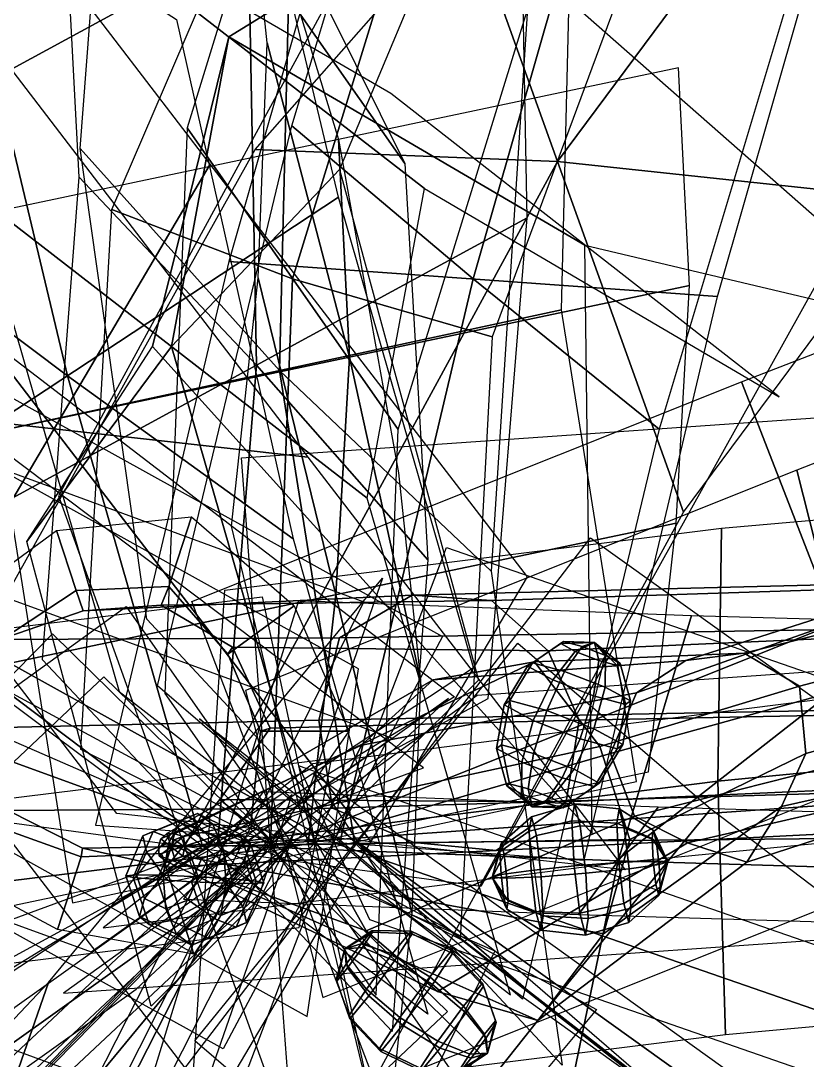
# Model space of a CAD drawing. Header units: metres. Extents: x -1.29 to 1.91, y -1.26 to 1.47.
# Drawn here: x -0.077 to 0.521, y -0.25 to 0.539 of the extents above; entities that cross this region are included whole.
import ezdxf

# ---------------------------------------------------------------- set-up
doc = ezdxf.new("R2010")
doc.units = ezdxf.units.M

msp = doc.modelspace()

# ---------------------------------------------------------------- linework, layer by layer
at = {"layer": 'coconut_palm5_coconuts'}
for points in [[(0.335696, 0.068269, 4.546042), (0.312108, 0.052114, 4.557114), (0.308398, 0.049408, 4.52429), (0.333554, 0.066706, 4.527091)], [(0.333554, 0.066706, 4.527091), (0.308398, 0.049408, 4.52429), (0.327549, 0.039019, 4.499318), (0.344611, 0.060708, 4.512672)], [(0.349785, 0.064479, 4.558421), (0.336511, 0.04555, 4.578556), (0.312108, 0.052114, 4.557114), (0.335696, 0.068269, 4.546042)], [(0.335696, 0.068269, 4.546042), (0.333554, 0.066706, 4.527091), (0.359259, 0.067493, 4.533779)], [(0.333554, 0.066706, 4.527091), (0.344611, 0.060708, 4.512672), (0.359259, 0.067493, 4.533779)], [(0.349785, 0.064479, 4.558421), (0.335696, 0.068269, 4.546042), (0.359259, 0.067493, 4.533779)], [(0.367565, 0.057557, 4.556982), (0.367307, 0.033561, 4.576062), (0.336511, 0.04555, 4.578556), (0.349785, 0.064479, 4.558421)], [(0.344611, 0.060708, 4.512672), (0.362391, 0.053786, 4.511233), (0.359259, 0.067493, 4.533779)], [(0.367565, 0.057557, 4.556982), (0.349785, 0.064479, 4.558421), (0.359259, 0.067493, 4.533779)], [(0.362391, 0.053786, 4.511233), (0.37648, 0.049997, 4.523612), (0.359259, 0.067493, 4.533779)], [(0.37648, 0.049997, 4.523612), (0.378621, 0.051559, 4.542564), (0.359259, 0.067493, 4.533779)], [(0.378621, 0.051559, 4.542564), (0.367565, 0.057557, 4.556982), (0.359259, 0.067493, 4.533779)], [(0.344611, 0.060708, 4.512672), (0.327549, 0.039019, 4.499318), (0.358345, 0.02703, 4.496822), (0.362391, 0.053786, 4.511233)], [(0.378621, 0.051559, 4.542564), (0.386458, 0.023171, 4.55109), (0.367307, 0.033561, 4.576062), (0.367565, 0.057557, 4.556982)], [(0.312108, 0.052114, 4.557114), (0.294815, 0.023359, 4.564028), (0.290529, 0.020235, 4.526127), (0.308398, 0.049408, 4.52429)], [(0.308398, 0.049408, 4.52429), (0.290529, 0.020235, 4.526127), (0.312642, 0.008237, 4.497293), (0.327549, 0.039019, 4.499318)], [(0.336511, 0.04555, 4.578556), (0.32299, 0.01578, 4.588791), (0.294815, 0.023359, 4.564028), (0.312108, 0.052114, 4.557114)], [(0.362391, 0.053786, 4.511233), (0.358345, 0.02703, 4.496822), (0.382747, 0.020465, 4.518265), (0.37648, 0.049997, 4.523612)], [(0.37648, 0.049997, 4.523612), (0.382747, 0.020465, 4.518265), (0.386458, 0.023171, 4.55109), (0.378621, 0.051559, 4.542564)], [(0.367307, 0.033561, 4.576062), (0.358551, 0.001937, 4.585909), (0.32299, 0.01578, 4.588791), (0.336511, 0.04555, 4.578556)], [(0.327549, 0.039019, 4.499318), (0.312642, 0.008237, 4.497293), (0.348205, -0.005607, 4.49441), (0.358345, 0.02703, 4.496822)], [(0.386458, 0.023171, 4.55109), (0.380666, -0.010061, 4.557072), (0.358551, 0.001937, 4.585909), (0.367307, 0.033561, 4.576062)], [(0.358345, 0.02703, 4.496822), (0.348205, -0.005607, 4.49441), (0.376379, -0.013186, 4.519174), (0.382747, 0.020465, 4.518265)], [(0.294815, 0.023359, 4.564028), (0.288448, -0.010292, 4.564935), (0.284736, -0.012998, 4.532112), (0.290529, 0.020235, 4.526127)], [(0.290529, 0.020235, 4.526127), (0.284736, -0.012998, 4.532112), (0.303887, -0.023389, 4.507141), (0.312642, 0.008237, 4.497293)], [(0.32299, 0.01578, 4.588791), (0.312849, -0.016856, 4.586379), (0.288448, -0.010292, 4.564935), (0.294815, 0.023359, 4.564028)], [(0.382747, 0.020465, 4.518265), (0.376379, -0.013186, 4.519174), (0.380666, -0.010061, 4.557072), (0.386458, 0.023171, 4.55109)], [(0.312642, 0.008237, 4.497293), (0.303887, -0.023389, 4.507141), (0.334684, -0.035377, 4.504644), (0.348205, -0.005607, 4.49441)], [(0.358551, 0.001937, 4.585909), (0.343646, -0.028846, 4.583882), (0.312849, -0.016856, 4.586379), (0.32299, 0.01578, 4.588791)], [(0.380666, -0.010061, 4.557072), (0.362796, -0.039235, 4.558911), (0.343646, -0.028846, 4.583882), (0.358551, 0.001937, 4.585909)], [(0.348205, -0.005607, 4.49441), (0.334684, -0.035377, 4.504644), (0.359086, -0.041942, 4.526088), (0.376379, -0.013186, 4.519174)], [(0.288448, -0.010292, 4.564935), (0.294716, -0.039824, 4.559586), (0.292572, -0.041385, 4.540638), (0.284736, -0.012998, 4.532112)], [(0.284736, -0.012998, 4.532112), (0.292572, -0.041385, 4.540638), (0.303629, -0.047384, 4.52622), (0.303887, -0.023389, 4.507141)], [(0.312849, -0.016856, 4.586379), (0.308803, -0.043613, 4.571968), (0.294716, -0.039824, 4.559586), (0.288448, -0.010292, 4.564935)], [(0.376379, -0.013186, 4.519174), (0.359086, -0.041942, 4.526088), (0.362796, -0.039235, 4.558911), (0.380666, -0.010061, 4.557072)], [(0.303887, -0.023389, 4.507141), (0.303629, -0.047384, 4.52622), (0.321409, -0.054306, 4.52478), (0.334684, -0.035377, 4.504644)], [(0.343646, -0.028846, 4.583882), (0.326584, -0.050535, 4.570528), (0.308803, -0.043613, 4.571968), (0.312849, -0.016856, 4.586379)], [(0.362796, -0.039235, 4.558911), (0.337641, -0.056533, 4.556108), (0.326584, -0.050535, 4.570528), (0.343646, -0.028846, 4.583882)], [(0.334684, -0.035377, 4.504644), (0.321409, -0.054306, 4.52478), (0.335498, -0.058096, 4.537159), (0.359086, -0.041942, 4.526088)], [(0.359086, -0.041942, 4.526088), (0.335498, -0.058096, 4.537159), (0.337641, -0.056533, 4.556108), (0.362796, -0.039235, 4.558911)], [(0.294716, -0.039824, 4.559586), (0.311936, -0.057321, 4.549422), (0.292572, -0.041385, 4.540638)], [(0.292572, -0.041385, 4.540638), (0.311936, -0.057321, 4.549422), (0.303629, -0.047384, 4.52622)], [(0.308803, -0.043613, 4.571968), (0.311936, -0.057321, 4.549422), (0.294716, -0.039824, 4.559586)], [(0.326584, -0.050535, 4.570528), (0.311936, -0.057321, 4.549422), (0.308803, -0.043613, 4.571968)], [(0.303629, -0.047384, 4.52622), (0.311936, -0.057321, 4.549422), (0.321409, -0.054306, 4.52478)], [(0.337641, -0.056533, 4.556108), (0.311936, -0.057321, 4.549422), (0.326584, -0.050535, 4.570528)], [(0.321409, -0.054306, 4.52478), (0.311936, -0.057321, 4.549422), (0.335498, -0.058096, 4.537159)], [(0.045262, -0.067586, 4.512486), (0.057552, -0.062388, 4.544041), (0.023953, -0.076032, 4.556265), (0.016165, -0.079402, 4.523073)], [(0.057552, -0.062388, 4.544041), (0.069281, -0.070568, 4.575174), (0.040184, -0.082384, 4.585761), (0.023953, -0.076032, 4.556265)], [(0.073299, -0.0811, 4.501101), (0.089926, -0.077993, 4.530894), (0.057552, -0.062388, 4.544041), (0.045262, -0.067586, 4.512486)], [(0.089926, -0.077993, 4.530894), (0.097318, -0.084083, 4.563789), (0.069281, -0.070568, 4.575174), (0.057552, -0.062388, 4.544041)], [(0.311228, -0.064888, 4.588498), (0.344015, -0.055248, 4.59091), (0.342074, -0.067854, 4.626991), (0.309547, -0.075805, 4.619744)], [(0.315026, -0.079197, 4.558846), (0.348401, -0.071771, 4.556673), (0.344015, -0.055248, 4.59091), (0.311228, -0.064888, 4.588498)], [(0.335498, -0.058096, 4.537159), (0.311936, -0.057321, 4.549422), (0.337641, -0.056533, 4.556108)], [(0.344015, -0.055248, 4.59091), (0.377921, -0.058931, 4.594166), (0.376241, -0.069849, 4.625412), (0.342074, -0.067854, 4.626991)], [(0.348401, -0.071771, 4.556673), (0.381719, -0.073241, 4.564516), (0.377921, -0.058931, 4.594166), (0.344015, -0.055248, 4.59091)], [(0.377921, -0.058931, 4.594166), (0.40386, -0.074952, 4.597393), (0.40289, -0.081255, 4.615433), (0.376241, -0.069849, 4.625412)], [(0.381719, -0.073241, 4.564516), (0.406053, -0.083214, 4.580274), (0.40386, -0.074952, 4.597393), (0.377921, -0.058931, 4.594166)], [(0.035705, -0.08477, 4.488964), (0.045262, -0.067586, 4.512486), (0.016165, -0.079402, 4.523073), (0.018906, -0.091592, 4.495077)], [(0.051893, -0.092573, 4.482391), (0.073299, -0.0811, 4.501101), (0.045262, -0.067586, 4.512486), (0.035705, -0.08477, 4.488964)], [(0.069281, -0.070568, 4.575174), (0.077308, -0.089936, 4.597543), (0.060509, -0.096758, 4.603655), (0.040184, -0.082384, 4.585761)], [(0.097318, -0.084083, 4.563789), (0.093495, -0.097739, 4.59097), (0.077308, -0.089936, 4.597543), (0.069281, -0.070568, 4.575174)], [(0.288344, -0.08527, 4.587574), (0.311228, -0.064888, 4.588498), (0.309547, -0.075805, 4.619744), (0.287374, -0.091573, 4.605614)], [(0.290537, -0.093531, 4.570455), (0.315026, -0.079197, 4.558846), (0.311228, -0.064888, 4.588498), (0.288344, -0.08527, 4.587574)], [(0.309547, -0.075805, 4.619744), (0.342074, -0.067854, 4.626991), (0.343716, -0.102204, 4.643778), (0.310968, -0.105554, 4.634282)], [(0.342074, -0.067854, 4.626991), (0.376241, -0.069849, 4.625412), (0.377661, -0.099597, 4.639951), (0.343716, -0.102204, 4.643778)], [(0.376241, -0.069849, 4.625412), (0.40289, -0.081255, 4.615433), (0.403711, -0.09843, 4.623826), (0.377661, -0.099597, 4.639951)], [(0.016165, -0.079402, 4.523073), (0.023953, -0.076032, 4.556265), (0.008812, -0.110932, 4.560407), (0.003052, -0.109627, 4.526659)], [(0.023953, -0.076032, 4.556265), (0.040184, -0.082384, 4.585761), (0.027071, -0.112609, 4.589347), (0.008812, -0.110932, 4.560407)], [(0.083852, -0.112029, 4.495586), (0.102112, -0.113706, 4.524526), (0.089926, -0.077993, 4.530894), (0.073299, -0.0811, 4.501101)], [(0.102112, -0.113706, 4.524526), (0.107872, -0.115011, 4.558273), (0.097318, -0.084083, 4.563789), (0.089926, -0.077993, 4.530894)], [(0.287374, -0.091573, 4.605614), (0.309547, -0.075805, 4.619744), (0.310968, -0.105554, 4.634282), (0.288194, -0.108748, 4.614007)], [(0.318717, -0.110351, 4.54816), (0.352663, -0.107744, 4.544333), (0.348401, -0.071771, 4.556673), (0.315026, -0.079197, 4.558846)], [(0.352663, -0.107744, 4.544333), (0.38541, -0.104394, 4.553829), (0.381719, -0.073241, 4.564516), (0.348401, -0.071771, 4.556673)], [(0.38541, -0.104394, 4.553829), (0.408184, -0.1012, 4.574104), (0.406053, -0.083214, 4.580274), (0.381719, -0.073241, 4.564516)], [(0.40386, -0.074952, 4.597393), (0.414882, -0.099017, 4.599725), (0.40289, -0.081255, 4.615433)], [(0.406053, -0.083214, 4.580274), (0.414882, -0.099017, 4.599725), (0.40386, -0.074952, 4.597393)], [(0.018906, -0.091592, 4.495077), (0.016165, -0.079402, 4.523073), (0.003052, -0.109627, 4.526659), (0.011335, -0.109043, 4.497147)], [(0.035705, -0.08477, 4.488964), (0.018906, -0.091592, 4.495077), (0.031443, -0.109337, 4.479778)], [(0.040184, -0.082384, 4.585761), (0.060509, -0.096758, 4.603655), (0.052938, -0.114209, 4.605726), (0.027071, -0.112609, 4.589347)], [(0.051893, -0.092573, 4.482391), (0.035705, -0.08477, 4.488964), (0.031443, -0.109337, 4.479778)], [(0.057985, -0.11043, 4.479207), (0.083852, -0.112029, 4.495586), (0.073299, -0.0811, 4.501101), (0.051893, -0.092573, 4.482391)], [(0.107872, -0.115011, 4.558273), (0.099588, -0.115595, 4.587786), (0.093495, -0.097739, 4.59097), (0.097318, -0.084083, 4.563789)], [(0.281496, -0.110931, 4.588387), (0.288344, -0.08527, 4.587574), (0.287374, -0.091573, 4.605614)], [(0.281496, -0.110931, 4.588387), (0.290537, -0.093531, 4.570455), (0.288344, -0.08527, 4.587574)], [(0.292668, -0.111518, 4.564285), (0.318717, -0.110351, 4.54816), (0.315026, -0.079197, 4.558846), (0.290537, -0.093531, 4.570455)], [(0.40289, -0.081255, 4.615433), (0.414882, -0.099017, 4.599725), (0.403711, -0.09843, 4.623826)], [(0.408184, -0.1012, 4.574104), (0.414882, -0.099017, 4.599725), (0.406053, -0.083214, 4.580274)], [(0.018906, -0.091592, 4.495077), (0.011335, -0.109043, 4.497147), (0.031443, -0.109337, 4.479778)], [(0.057985, -0.11043, 4.479207), (0.051893, -0.092573, 4.482391), (0.031443, -0.109337, 4.479778)], [(0.077308, -0.089936, 4.597543), (0.079481, -0.115302, 4.605154), (0.060509, -0.096758, 4.603655)], [(0.093495, -0.097739, 4.59097), (0.079481, -0.115302, 4.605154), (0.077308, -0.089936, 4.597543)], [(0.281496, -0.110931, 4.588387), (0.287374, -0.091573, 4.605614), (0.288194, -0.108748, 4.614007)], [(0.281496, -0.110931, 4.588387), (0.292668, -0.111518, 4.564285), (0.290537, -0.093531, 4.570455)], [(0.060509, -0.096758, 4.603655), (0.079481, -0.115302, 4.605154), (0.052938, -0.114209, 4.605726)], [(0.099588, -0.115595, 4.587786), (0.079481, -0.115302, 4.605154), (0.093495, -0.097739, 4.59097)], [(0.310968, -0.105554, 4.634282), (0.343716, -0.102204, 4.643778), (0.347977, -0.138177, 4.631439), (0.314659, -0.136707, 4.623596)], [(0.343716, -0.102204, 4.643778), (0.377661, -0.099597, 4.639951), (0.381353, -0.130751, 4.629264), (0.347977, -0.138177, 4.631439)], [(0.377661, -0.099597, 4.639951), (0.403711, -0.09843, 4.623826), (0.405841, -0.116417, 4.617657), (0.381353, -0.130751, 4.629264)], [(0.386831, -0.134143, 4.568367), (0.409004, -0.118375, 4.582498), (0.408184, -0.1012, 4.574104), (0.38541, -0.104394, 4.553829)], [(0.403711, -0.09843, 4.623826), (0.414882, -0.099017, 4.599725), (0.405841, -0.116417, 4.617657)], [(0.405841, -0.116417, 4.617657), (0.414882, -0.099017, 4.599725), (0.408035, -0.124678, 4.600538)], [(0.408035, -0.124678, 4.600538), (0.414882, -0.099017, 4.599725), (0.409004, -0.118375, 4.582498)], [(0.409004, -0.118375, 4.582498), (0.414882, -0.099017, 4.599725), (0.408184, -0.1012, 4.574104)], [(0.011335, -0.109043, 4.497147), (0.003052, -0.109627, 4.526659), (0.013605, -0.140555, 4.521144), (0.017428, -0.126899, 4.493963)], [(0.003052, -0.109627, 4.526659), (0.008812, -0.110932, 4.560407), (0.020998, -0.146645, 4.554038), (0.013605, -0.140555, 4.521144)], [(0.011335, -0.109043, 4.497147), (0.017428, -0.126899, 4.493963), (0.031443, -0.109337, 4.479778)], [(0.017428, -0.126899, 4.493963), (0.033615, -0.134702, 4.48739), (0.031443, -0.109337, 4.479778)], [(0.033615, -0.134702, 4.48739), (0.050415, -0.12788, 4.481277), (0.031443, -0.109337, 4.479778)], [(0.050415, -0.12788, 4.481277), (0.057985, -0.11043, 4.479207), (0.031443, -0.109337, 4.479778)], [(0.050415, -0.12788, 4.481277), (0.070739, -0.142254, 4.499172), (0.083852, -0.112029, 4.495586), (0.057985, -0.11043, 4.479207)], [(0.281496, -0.110931, 4.588387), (0.288194, -0.108748, 4.614007), (0.290325, -0.126734, 4.607838)], [(0.288194, -0.108748, 4.614007), (0.310968, -0.105554, 4.634282), (0.314659, -0.136707, 4.623596), (0.290325, -0.126734, 4.607838)], [(0.293489, -0.128693, 4.572679), (0.320138, -0.140099, 4.562698), (0.318717, -0.110351, 4.54816), (0.292668, -0.111518, 4.564285)], [(0.320138, -0.140099, 4.562698), (0.354304, -0.142094, 4.561121), (0.352663, -0.107744, 4.544333), (0.318717, -0.110351, 4.54816)], [(0.354304, -0.142094, 4.561121), (0.386831, -0.134143, 4.568367), (0.38541, -0.104394, 4.553829), (0.352663, -0.107744, 4.544333)], [(0.008812, -0.110932, 4.560407), (0.027071, -0.112609, 4.589347), (0.037624, -0.143538, 4.583832), (0.020998, -0.146645, 4.554038)], [(0.027071, -0.112609, 4.589347), (0.052938, -0.114209, 4.605726), (0.059031, -0.132065, 4.602541), (0.037624, -0.143538, 4.583832)], [(0.052938, -0.114209, 4.605726), (0.079481, -0.115302, 4.605154), (0.059031, -0.132065, 4.602541)], [(0.059031, -0.132065, 4.602541), (0.079481, -0.115302, 4.605154), (0.075218, -0.139868, 4.595969)], [(0.070739, -0.142254, 4.499172), (0.086971, -0.148607, 4.528667), (0.102112, -0.113706, 4.524526), (0.083852, -0.112029, 4.495586)], [(0.075218, -0.139868, 4.595969), (0.079481, -0.115302, 4.605154), (0.092018, -0.133046, 4.589856)], [(0.092018, -0.133046, 4.589856), (0.079481, -0.115302, 4.605154), (0.099588, -0.115595, 4.587786)], [(0.086971, -0.148607, 4.528667), (0.094759, -0.145236, 4.561861), (0.107872, -0.115011, 4.558273), (0.102112, -0.113706, 4.524526)], [(0.094759, -0.145236, 4.561861), (0.092018, -0.133046, 4.589856), (0.099588, -0.115595, 4.587786), (0.107872, -0.115011, 4.558273)], [(0.281496, -0.110931, 4.588387), (0.290325, -0.126734, 4.607838), (0.292518, -0.134996, 4.590719)], [(0.281496, -0.110931, 4.588387), (0.293489, -0.128693, 4.572679), (0.292668, -0.111518, 4.564285)], [(0.281496, -0.110931, 4.588387), (0.292518, -0.134996, 4.590719), (0.293489, -0.128693, 4.572679)], [(0.381353, -0.130751, 4.629264), (0.405841, -0.116417, 4.617657), (0.408035, -0.124678, 4.600538), (0.385151, -0.14506, 4.599614)], [(0.385151, -0.14506, 4.599614), (0.408035, -0.124678, 4.600538), (0.409004, -0.118375, 4.582498), (0.386831, -0.134143, 4.568367)], [(0.017428, -0.126899, 4.493963), (0.013605, -0.140555, 4.521144), (0.041642, -0.15407, 4.509758), (0.033615, -0.134702, 4.48739)], [(0.033615, -0.134702, 4.48739), (0.041642, -0.15407, 4.509758), (0.070739, -0.142254, 4.499172), (0.050415, -0.12788, 4.481277)], [(0.037624, -0.143538, 4.583832), (0.059031, -0.132065, 4.602541), (0.075218, -0.139868, 4.595969), (0.065661, -0.157052, 4.572447)], [(0.065661, -0.157052, 4.572447), (0.075218, -0.139868, 4.595969), (0.092018, -0.133046, 4.589856), (0.094759, -0.145236, 4.561861)], [(0.290325, -0.126734, 4.607838), (0.314659, -0.136707, 4.623596), (0.318457, -0.151017, 4.593946), (0.292518, -0.134996, 4.590719)], [(0.292518, -0.134996, 4.590719), (0.318457, -0.151017, 4.593946), (0.320138, -0.140099, 4.562698), (0.293489, -0.128693, 4.572679)], [(0.347977, -0.138177, 4.631439), (0.381353, -0.130751, 4.629264), (0.385151, -0.14506, 4.599614), (0.352363, -0.1547, 4.597201)], [(0.352363, -0.1547, 4.597201), (0.385151, -0.14506, 4.599614), (0.386831, -0.134143, 4.568367), (0.354304, -0.142094, 4.561121)], [(0.013605, -0.140555, 4.521144), (0.020998, -0.146645, 4.554038), (0.053372, -0.162251, 4.540892), (0.041642, -0.15407, 4.509758)], [(0.314659, -0.136707, 4.623596), (0.347977, -0.138177, 4.631439), (0.352363, -0.1547, 4.597201), (0.318457, -0.151017, 4.593946)], [(0.318457, -0.151017, 4.593946), (0.352363, -0.1547, 4.597201), (0.354304, -0.142094, 4.561121), (0.320138, -0.140099, 4.562698)], [(0.020998, -0.146645, 4.554038), (0.037624, -0.143538, 4.583832), (0.065661, -0.157052, 4.572447), (0.053372, -0.162251, 4.540892)], [(0.041642, -0.15407, 4.509758), (0.053372, -0.162251, 4.540892), (0.086971, -0.148607, 4.528667), (0.070739, -0.142254, 4.499172)], [(0.053372, -0.162251, 4.540892), (0.065661, -0.157052, 4.572447), (0.094759, -0.145236, 4.561861), (0.086971, -0.148607, 4.528667)], [(0.169512, -0.165159, 4.627767), (0.190217, -0.151239, 4.618624), (0.190639, -0.152479, 4.637713)], [(0.169512, -0.165159, 4.627767), (0.181918, -0.16126, 4.604595), (0.190217, -0.151239, 4.618624)], [(0.169512, -0.165159, 4.627767), (0.190639, -0.152479, 4.637713), (0.182936, -0.164253, 4.650681)], [(0.181918, -0.16126, 4.604595), (0.205514, -0.169012, 4.586622), (0.219888, -0.151656, 4.610921), (0.190217, -0.151239, 4.618624)], [(0.190639, -0.152479, 4.637713), (0.220619, -0.153804, 4.643985), (0.207278, -0.174198, 4.666444), (0.182936, -0.164253, 4.650681)], [(0.190217, -0.151239, 4.618624), (0.219888, -0.151656, 4.610921), (0.220619, -0.153804, 4.643985), (0.190639, -0.152479, 4.637713)], [(0.205514, -0.169012, 4.586622), (0.233978, -0.18634, 4.578663), (0.250576, -0.166298, 4.606722), (0.219888, -0.151656, 4.610921)], [(0.220619, -0.153804, 4.643985), (0.25142, -0.168778, 4.644901), (0.236015, -0.192328, 4.670835), (0.207278, -0.174198, 4.666444)], [(0.219888, -0.151656, 4.610921), (0.250576, -0.166298, 4.606722), (0.25142, -0.168778, 4.644901), (0.220619, -0.153804, 4.643985)], [(0.169512, -0.165159, 4.627767), (0.163322, -0.189686, 4.6359), (0.1629, -0.188446, 4.61681)], [(0.169512, -0.165159, 4.627767), (0.1629, -0.188446, 4.61681), (0.170603, -0.176671, 4.603843)], [(0.169512, -0.165159, 4.627767), (0.171621, -0.179665, 4.649929), (0.163322, -0.189686, 4.6359)], [(0.169512, -0.165159, 4.627767), (0.170603, -0.176671, 4.603843), (0.181918, -0.16126, 4.604595)], [(0.169512, -0.165159, 4.627767), (0.182936, -0.164253, 4.650681), (0.171621, -0.179665, 4.649929)], [(0.170603, -0.176671, 4.603843), (0.185915, -0.195706, 4.585321), (0.205514, -0.169012, 4.586622), (0.181918, -0.16126, 4.604595)], [(0.182936, -0.164253, 4.650681), (0.207278, -0.174198, 4.666444), (0.18768, -0.200892, 4.665143), (0.171621, -0.179665, 4.649929)], [(0.185915, -0.195706, 4.585321), (0.211348, -0.217163, 4.577161), (0.233978, -0.18634, 4.578663), (0.205514, -0.169012, 4.586622)], [(0.233978, -0.18634, 4.578663), (0.259683, -0.208599, 4.582853), (0.274058, -0.191243, 4.607152), (0.250576, -0.166298, 4.606722)], [(0.25142, -0.168778, 4.644901), (0.274788, -0.19339, 4.640216), (0.261447, -0.213785, 4.662675), (0.236015, -0.192328, 4.670835)], [(0.250576, -0.166298, 4.606722), (0.274058, -0.191243, 4.607152), (0.274788, -0.19339, 4.640216), (0.25142, -0.168778, 4.644901)], [(0.1629, -0.188446, 4.61681), (0.172574, -0.2161, 4.60778), (0.185915, -0.195706, 4.585321), (0.170603, -0.176671, 4.603843)], [(0.171621, -0.179665, 4.649929), (0.18768, -0.200892, 4.665143), (0.173305, -0.218248, 4.640843), (0.163322, -0.189686, 4.6359)], [(0.207278, -0.174198, 4.666444), (0.236015, -0.192328, 4.670835), (0.213385, -0.223151, 4.669332), (0.18768, -0.200892, 4.665143)], [(0.163322, -0.189686, 4.6359), (0.173305, -0.218248, 4.640843), (0.172574, -0.2161, 4.60778), (0.1629, -0.188446, 4.61681)], [(0.211348, -0.217163, 4.577161), (0.240085, -0.235293, 4.581552), (0.259683, -0.208599, 4.582853), (0.233978, -0.18634, 4.578663)], [(0.172574, -0.2161, 4.60778), (0.195942, -0.240712, 4.603095), (0.211348, -0.217163, 4.577161), (0.185915, -0.195706, 4.585321)], [(0.236015, -0.192328, 4.670835), (0.261447, -0.213785, 4.662675), (0.241848, -0.240479, 4.661375), (0.213385, -0.223151, 4.669332)], [(0.259683, -0.208599, 4.582853), (0.275741, -0.229826, 4.598067), (0.28404, -0.219805, 4.612097), (0.274058, -0.191243, 4.607152)], [(0.274788, -0.19339, 4.640216), (0.284463, -0.221045, 4.631185), (0.27676, -0.23282, 4.644153), (0.261447, -0.213785, 4.662675)], [(0.274058, -0.191243, 4.607152), (0.28404, -0.219805, 4.612097), (0.284463, -0.221045, 4.631185), (0.274788, -0.19339, 4.640216)], [(0.18768, -0.200892, 4.665143), (0.213385, -0.223151, 4.669332), (0.196786, -0.243193, 4.641274), (0.173305, -0.218248, 4.640843)], [(0.240085, -0.235293, 4.581552), (0.264426, -0.245237, 4.597316), (0.275741, -0.229826, 4.598067), (0.259683, -0.208599, 4.582853)], [(0.173305, -0.218248, 4.640843), (0.196786, -0.243193, 4.641274), (0.195942, -0.240712, 4.603095), (0.172574, -0.2161, 4.60778)], [(0.195942, -0.240712, 4.603095), (0.226743, -0.255687, 4.604012), (0.240085, -0.235293, 4.581552), (0.211348, -0.217163, 4.577161)], [(0.261447, -0.213785, 4.662675), (0.27676, -0.23282, 4.644153), (0.265445, -0.248231, 4.643401), (0.241848, -0.240479, 4.661375)], [(0.275741, -0.229826, 4.598067), (0.27785, -0.244332, 4.620229), (0.28404, -0.219805, 4.612097)], [(0.28404, -0.219805, 4.612097), (0.27785, -0.244332, 4.620229), (0.284463, -0.221045, 4.631185)], [(0.213385, -0.223151, 4.669332), (0.241848, -0.240479, 4.661375), (0.227474, -0.257835, 4.637075), (0.196786, -0.243193, 4.641274)], [(0.284463, -0.221045, 4.631185), (0.27785, -0.244332, 4.620229), (0.27676, -0.23282, 4.644153)], [(0.226743, -0.255687, 4.604012), (0.256724, -0.257012, 4.610282), (0.264426, -0.245237, 4.597316), (0.240085, -0.235293, 4.581552)], [(0.264426, -0.245237, 4.597316), (0.27785, -0.244332, 4.620229), (0.275741, -0.229826, 4.598067)], [(0.27676, -0.23282, 4.644153), (0.27785, -0.244332, 4.620229), (0.265445, -0.248231, 4.643401)], [(0.196786, -0.243193, 4.641274), (0.227474, -0.257835, 4.637075), (0.226743, -0.255687, 4.604012), (0.195942, -0.240712, 4.603095)], [(0.241848, -0.240479, 4.661375), (0.265445, -0.248231, 4.643401), (0.257145, -0.258252, 4.629372), (0.227474, -0.257835, 4.637075)], [(0.257145, -0.258252, 4.629372), (0.27785, -0.244332, 4.620229), (0.256724, -0.257012, 4.610282)], [(0.256724, -0.257012, 4.610282), (0.27785, -0.244332, 4.620229), (0.264426, -0.245237, 4.597316)], [(0.265445, -0.248231, 4.643401), (0.27785, -0.244332, 4.620229), (0.257145, -0.258252, 4.629372)]]:
    msp.add_3dface(points, dxfattribs=at)
at = {"layer": 'coconut_palm5_leaves'}
for points in [[(-0.338428, 0.516767, 5.648557), (0.073475, 0.787769, 5.432355), (0.002318, 1.211472, 5.747228), (-0.409586, 0.940469, 5.963429)], [(0.235288, 0.699077, 4.703339), (0.426751, 0.166466, 4.491821), (0.733724, 0.579212, 4.08915), (0.542261, 1.111823, 4.300669)], [(-0.10951, 0.488961, 5.548288), (0.301999, 0.71263, 5.407228), (0.233731, 0.951731, 5.846178), (-0.177778, 0.728062, 5.987238)], [(0.119826, 0.273941, 5.001706), (-0.031467, 0.44254, 4.828947), (0.004555, 0.917036, 5.080554), (0.13119, 0.738729, 5.310481)], [(0.049648, 0.458223, 4.91446), (0.209961, 0.2291, 4.752047), (0.346954, 0.67387, 4.565605), (0.186641, 0.902993, 4.728018)], [(0.267087, 0.343515, 4.822862), (0.129164, 0.459764, 4.650206), (0.262082, 0.900364, 4.791497), (0.394163, 0.787549, 4.983174)], [(0.331019, 0.432772, 4.59758), (0.101352, 0.441869, 4.354641), (0.397648, 0.778058, 3.906144), (0.637992, 0.845517, 4.19491)], [(0.565556, 0.407715, 4.812484), (0.331019, 0.432772, 4.59758), (0.637992, 0.845517, 4.19491), (0.890966, 0.791107, 4.333547)], [(0.214992, 0.431056, 5.637825), (0.096244, 0.600795, 5.477758), (0.027976, 0.839896, 5.916708), (0.121163, 0.620435, 6.089067)], [(0.081442, 0.356802, 4.98329), (0.452733, 0.330227, 4.662433), (0.579809, 0.774262, 4.822745), (0.208518, 0.800837, 5.143603)], [(-0.24711, 0.134528, 5.293838), (0.164793, 0.405531, 5.077636), (0.073475, 0.787769, 5.432355), (-0.338428, 0.516767, 5.648557)], [(-0.041159, 0.27003, 5.185737), (-0.210964, 0.397397, 5.017704), (-0.297353, 0.783819, 5.360861), (-0.132477, 0.652268, 5.540456)], [(-0.094432, 0.227909, 5.148834), (0.334085, 0.319974, 4.854578), (0.345448, 0.784761, 5.163352), (-0.083068, 0.692696, 5.457609)], [(0.129805, 0.343661, 4.833253), (-0.007371, 0.396111, 4.647243), (0.150939, 0.764476, 4.37599), (0.266798, 0.788431, 4.646811)], [(0.281465, 0.299472, 4.984694), (0.129805, 0.343661, 4.833253), (0.266798, 0.788431, 4.646811), (0.453572, 0.763658, 4.714219)], [(0.408255, 0.229431, 4.989466), (0.267087, 0.343515, 4.822862), (0.394163, 0.787549, 4.983174), (0.54504, 0.685154, 5.137419)], [(-0.170355, 0.028583, 4.993437), (0.067308, 0.430742, 4.773198), (-0.173639, 0.744679, 5.087264), (-0.411301, 0.34252, 5.307504)], [(0.102317, 0.278027, 5.109463), (-0.032305, 0.420829, 4.961335), (-0.049108, 0.73727, 5.350672), (0.096244, 0.600795, 5.477758)], [(0.280703, 0.121542, 5.161292), (0.119826, 0.273941, 5.001706), (0.13119, 0.738729, 5.310481), (0.313899, 0.635464, 5.448964)], [(-0.103437, 0.166192, 5.179992), (0.308072, 0.389861, 5.038933), (0.301999, 0.71263, 5.407228), (-0.10951, 0.488961, 5.548288)], [(-0.047926, 0.178848, 4.940725), (0.143538, -0.353763, 4.729207), (0.426751, 0.166466, 4.491821), (0.235288, 0.699077, 4.703339)], [(0.172973, 0.284106, 5.626713), (0.110444, 0.522658, 5.538496), (0.093698, 0.682248, 6.035896), (0.164622, 0.449468, 6.118657)], [(0.130151, 0.1461, 5.350902), (-0.041159, 0.27003, 5.185737), (-0.132477, 0.652268, 5.540456), (0.041607, 0.54057, 5.702134)], [(-0.110685, 0.40721, 4.38336), (0.18651, 0.177026, 4.405961), (0.229968, 0.412257, 3.957192), (-0.067227, 0.642441, 3.934591)], [(-0.067227, 0.642441, 3.934591), (0.229968, 0.412257, 3.957192), (0.499528, 0.254032, 3.38979), (0.204495, 0.484216, 3.400161)], [(0.165467, 0.426501, 4.532404), (0.037913, 0.292118, 4.39466), (0.08137, 0.527349, 3.945892), (0.251801, 0.632246, 4.014002)], [(0.251801, 0.632246, 4.014002), (0.08137, 0.527349, 3.945892), (0.351806, 0.369124, 3.39722), (0.624513, 0.304491, 3.41455)], [(0.232518, 0.130207, 5.263631), (0.102317, 0.278027, 5.109463), (0.096244, 0.600795, 5.477758), (0.214992, 0.431056, 5.637825)], [(-0.051523, 0.229662, 4.883318), (-0.244583, 0.251096, 4.71404), (-0.485478, 0.565113, 5.027892), (-0.29247, 0.543599, 5.197384)], [(0.141536, 0.208288, 5.052536), (-0.051523, 0.229662, 4.883318), (-0.29247, 0.543599, 5.197384), (-0.099462, 0.52244, 5.366523)], [(0.037913, 0.292118, 4.39466), (-0.072181, 0.144257, 4.230657), (0.023393, 0.292078, 3.77081), (0.08137, 0.527349, 3.945892)], [(0.08137, 0.527349, 3.945892), (0.023393, 0.292078, 3.77081), (0.357473, -0.077511, 3.327444), (0.351806, 0.369124, 3.39722)], [(0.162705, 0.103763, 5.140681), (0.103634, 0.344372, 5.049304), (0.110444, 0.522658, 5.538496), (0.172973, 0.284106, 5.626713)], [(-0.085486, 0.229712, 5.648028), (0.431433, 0.3385, 5.605397), (0.423081, 0.503862, 6.097342), (-0.093838, 0.395074, 6.139972)], [(0.165778, -0.084425, 4.613235), (0.027094, 0.034457, 4.445472), (0.129164, 0.459764, 4.650206), (0.267087, 0.343515, 4.822862)], [(0.03289, 0.028781, 4.793551), (0.193203, -0.200342, 4.631139), (0.209961, 0.2291, 4.752047), (0.049648, 0.458223, 4.91446)], [(0.176899, -0.084139, 4.592333), (0.019215, 0.085147, 4.436724), (-0.031467, 0.44254, 4.828947), (0.119826, 0.273941, 5.001706)], [(0.227035, 0.038788, 5.71775), (0.172973, 0.284106, 5.626713), (0.164622, 0.449468, 6.118657), (0.210185, 0.196166, 6.209128)], [(0.047806, -0.087458, 4.834966), (-0.177289, -0.057189, 4.600479), (0.101352, 0.441869, 4.354641), (0.331019, 0.432772, 4.59758)], [(0.070592, -0.284897, 4.678914), (0.308254, 0.117262, 4.458675), (0.067308, 0.430742, 4.773198), (-0.170355, 0.028583, 4.993437)], [(0.271027, 0.038834, 4.810418), (0.146704, -0.084916, 4.649086), (0.037913, 0.292118, 4.39466), (0.165467, 0.426501, 4.532404)], [(0.272901, -0.117726, 5.069453), (0.047806, -0.087458, 4.834966), (0.331019, 0.432772, 4.59758), (0.565556, 0.407715, 4.812484)], [(0.542338, 0.081888, 4.700009), (0.470808, 0.265332, 4.579216), (0.888324, 0.427271, 4.554142), (0.962546, 0.246, 4.682178)], [(0.072727, -0.086817, 4.788126), (-0.060053, 0.054369, 4.633434), (-0.032305, 0.420829, 4.961335), (0.102317, 0.278027, 5.109463)], [(-0.144565, -0.22261, 4.917543), (0.267338, 0.048393, 4.701341), (0.164793, 0.405531, 5.077636), (-0.24711, 0.134528, 5.293838)], [(-0.001893, 0.030176, 4.637785), (0.295302, -0.200008, 4.660386), (0.18651, 0.177026, 4.405961), (-0.110685, 0.40721, 4.38336)], [(0.061386, -0.087108, 4.809442), (-0.10974, 0.040489, 4.64492), (-0.210964, 0.397397, 5.017704), (-0.041159, 0.27003, 5.185737)], [(0.113047, -0.085781, 4.712345), (-0.031124, -0.013879, 4.552011), (-0.007371, 0.396111, 4.647243), (0.129805, 0.343661, 4.833253)], [(-0.133027, -0.198652, 4.858656), (0.278482, 0.025018, 4.717597), (0.308072, 0.389861, 5.038933), (-0.103437, 0.166192, 5.179992)], [(0.252781, 0.02629, 4.973848), (0.068249, -0.086932, 4.796543), (-0.345765, 0.224696, 4.978059), (-0.178363, 0.356651, 5.146066)], [(-0.019867, -0.071138, 4.773664), (0.351424, -0.097713, 4.452806), (0.452733, 0.330227, 4.662433), (0.081442, 0.356802, 4.98329)], [(0.512913, 0.198374, 4.896591), (0.571763, -0.034599, 4.503427), (0.991971, 0.129513, 4.485596), (0.933121, 0.362486, 4.87876)], [(0.14179, -0.085042, 4.658321), (0.08338, 0.155734, 4.5657), (0.103634, 0.344372, 5.049304), (0.162705, 0.103763, 5.140681)], [(0.257217, -0.157682, 4.872679), (0.113047, -0.085781, 4.712345), (0.129805, 0.343661, 4.833253), (0.281465, 0.299472, 4.984694)], [(0.304462, -0.203307, 4.780999), (0.165778, -0.084425, 4.613235), (0.267087, 0.343515, 4.822862), (0.408255, 0.229431, 4.989466)], [(-0.095755, 0.049369, 5.161997), (0.421164, 0.158157, 5.119367), (0.431433, 0.3385, 5.605397), (-0.085486, 0.229712, 5.648028)], [(-0.037359, -0.130172, 4.739462), (0.391157, -0.038107, 4.445205), (0.334085, 0.319974, 4.854578), (-0.094432, 0.227909, 5.148834)], [(0.146704, -0.084916, 4.649086), (0.022381, -0.208665, 4.487753), (-0.072181, 0.144257, 4.230657), (0.037913, 0.292118, 4.39466)], [(-0.092791, -0.146216, 4.965802), (0.22929, -0.027649, 4.627284), (-0.184725, 0.283979, 4.8088), (-0.506806, 0.165412, 5.147318)], [(0.243727, 0.071993, 4.75198), (0.160407, -0.084563, 4.623332), (-0.215794, 0.124452, 4.625008), (-0.128838, 0.278193, 4.757366)], [(0.205507, -0.228003, 4.942819), (0.072727, -0.086817, 4.788126), (0.102317, 0.278027, 5.109463), (0.232518, 0.130207, 5.263631)], [(0.220364, -0.137963, 5.232556), (0.162705, 0.103763, 5.140681), (0.172973, 0.284106, 5.626713), (0.227035, 0.038788, 5.71775)], [(0.232513, -0.214706, 4.973964), (0.061386, -0.087108, 4.809442), (-0.041159, 0.27003, 5.185737), (0.130151, 0.1461, 5.350902)], [(0.334583, -0.253426, 4.747943), (0.176899, -0.084139, 4.592333), (0.119826, 0.273941, 5.001706), (0.280703, 0.121542, 5.161292)], [(0.183944, 0.098451, 4.884444), (0.09095, -0.086349, 4.753876), (-0.357313, 0.076618, 4.811286), (-0.27468, 0.26654, 4.93394)], [(0.123498, -0.085512, 4.692701), (0.053328, 0.098698, 4.573395), (0.470808, 0.265332, 4.579216), (0.542338, 0.081888, 4.700009)], [(0.140957, -0.216513, 4.792755), (0.179856, 0.047386, 4.453908), (-0.196345, 0.256402, 4.455585), (-0.235243, -0.007497, 4.794432)], [(0.189423, -0.083817, 4.568794), (-0.003663, -0.06238, 4.39958), (-0.244583, 0.251096, 4.71404), (-0.051523, 0.229662, 4.883318)], [(0.112973, -0.085783, 4.712484), (0.090981, 0.207659, 4.592214), (0.693867, 0.249603, 4.519075), (0.730345, -0.042327, 4.655583)], [(0.382509, -0.105255, 4.738008), (0.189423, -0.083817, 4.568794), (-0.051523, 0.229662, 4.883318), (0.141536, 0.208288, 5.052536)], [(0.068249, -0.086932, 4.796543), (-0.116283, -0.200155, 4.619238), (-0.516216, 0.10731, 4.776053), (-0.345765, 0.224696, 4.978059)], [(0.094073, 0.030975, 4.889284), (0.152923, -0.201999, 4.496119), (0.571763, -0.034599, 4.503427), (0.512913, 0.198374, 4.896591)], [(0.452986, -0.037908, 4.925208), (0.455711, 0.154341, 4.830775), (0.839759, 0.187933, 4.605445), (0.878969, 0.003646, 4.774355)], [(-0.116669, -0.139436, 4.679637), (0.40025, -0.030648, 4.637006), (0.421164, 0.158157, 5.119367), (-0.095755, 0.049369, 5.161997)], [(-0.023237, -0.16749, 4.931849), (0.205137, -0.005208, 4.575903), (-0.243126, 0.157759, 4.633313), (-0.471501, -0.004523, 4.989258)], [(0.065681, -0.086998, 4.801371), (0.078438, 0.107234, 4.726566), (0.455711, 0.154341, 4.830775), (0.452986, -0.037908, 4.925208)], [(0.179425, -0.084074, 4.587585), (0.356265, 0.146793, 4.567128), (0.794423, -0.166563, 4.754348), (0.617949, -0.398622, 4.778902)], [(0.161223, -0.084542, 4.621796), (0.246728, 0.139593, 4.576086), (0.693295, -0.015175, 4.655742), (0.607581, -0.239188, 4.701025)], [(0.160407, -0.084563, 4.623332), (0.077086, -0.24112, 4.494683), (-0.30336, -0.030512, 4.499968), (-0.215794, 0.124452, 4.625008)], [(0.198245, 0.116375, 4.846917), (0.0577, -0.287169, 4.521667), (-0.196212, -0.594131, 4.871412), (-0.055667, -0.190588, 5.196661)], [(0.2002, -0.325818, 4.750944), (0.14179, -0.085042, 4.658321), (0.162705, 0.103763, 5.140681), (0.220364, -0.137963, 5.232556)], [(0.003435, 0.094816, 4.704282), (0.129607, -0.085355, 4.68122), (-0.199856, -0.320088, 4.52284), (-0.329503, -0.145924, 4.528935)], [(0.106733, 0.10215, 4.708706), (0.147076, -0.084906, 4.648386), (-0.23198, -0.131728, 4.551167), (-0.270834, 0.055597, 4.613846)], [(0.077293, -0.0867, 4.779546), (0.13449, 0.099419, 4.737749), (0.432775, 0.088065, 4.968609), (0.377258, -0.098327, 5.030336)], [(0.377258, -0.098327, 5.030336), (0.432775, 0.088065, 4.968609), (0.850946, 0.076355, 4.91882), (0.80675, -0.111207, 5.054908)], [(0.193669, -0.269722, 4.812008), (0.123498, -0.085512, 4.692701), (0.542338, 0.081888, 4.700009), (0.61406, -0.101923, 4.817898)], [(0.09095, -0.086349, 4.753876), (-0.002044, -0.271148, 4.623308), (-0.441007, -0.110111, 4.669639), (-0.357313, 0.076618, 4.811286)], [(-0.05259, 0.073965, 4.716225), (0.110292, -0.085851, 4.717523), (-0.202112, -0.403438, 4.767171), (-0.364899, -0.243429, 4.766088)], [(0.270165, 0.027251, 4.925506), (-0.04422, -0.198816, 4.499463), (0.573152, -0.155361, 4.442562), (0.887537, 0.070706, 4.868605)], [(0.178225, -0.084105, 4.589841), (0.300975, 0.066884, 4.594761), (0.447491, -0.058882, 4.92281), (0.32382, -0.209849, 4.920158)], [(0.532611, 0.024368, 5.047611), (0.373361, -0.100183, 4.802806), (0.799344, -0.05863, 4.651953), (0.958594, 0.065921, 4.896758)], [(-0.104685, 0.040477, 4.627712), (0.127972, -0.085397, 4.684292), (-0.125939, -0.392359, 5.034037), (-0.357735, -0.262867, 4.978886)], [(-0.013605, 0.041301, 4.684856), (0.116972, -0.08568, 4.704967), (-0.113485, -0.301405, 4.876691), (-0.245992, -0.177779, 4.854938)], [(0.010881, -0.195703, 4.749517), (0.248333, 0.024993, 4.612922), (-0.08113, -0.20974, 4.454542), (-0.318581, -0.430435, 4.591137)], [(0.145305, -0.024722, 4.923774), (-0.013945, -0.149274, 4.678968), (0.373361, -0.100183, 4.802806), (0.532611, 0.024368, 5.047611)], [(0.059171, 0.009443, 4.7103), (0.297279, -0.177653, 4.469383), (0.442875, -0.303397, 4.7997), (0.204766, -0.116301, 5.040617)], [(0.458679, -0.230418, 4.991677), (0.452986, -0.037908, 4.925208), (0.878969, 0.003646, 4.774355), (0.903315, -0.189818, 4.770247)], [(-0.086178, -0.005681, 4.703568), (0.098624, -0.086151, 4.739453), (-0.065637, -0.408319, 4.914835), (-0.251298, -0.336881, 4.874109)], [(0.134884, -0.14905, 4.837014), (0.159268, -0.020762, 4.459759), (-0.219788, -0.067584, 4.362539), (-0.244172, -0.195872, 4.739794)], [(0.134253, -0.026086, 4.857899), (0.188194, -0.142998, 4.385694), (0.634552, -0.297644, 4.464922), (0.58061, -0.180732, 4.937127)], [(0.052923, -0.28123, 4.876175), (0.065681, -0.086998, 4.801371), (0.452986, -0.037908, 4.925208), (0.458679, -0.230418, 4.991677)], [(0.145587, -0.032136, 4.870889), (0.213264, -0.136013, 4.304282), (0.651788, -0.45056, 4.495599), (0.584111, -0.346683, 5.062204)], [(0.107556, -0.045956, 4.922377), (0.04703, -0.127443, 4.636715), (0.346995, -0.13907, 4.887506), (0.407521, -0.057583, 5.173167)], [(0.134964, -0.379224, 4.832755), (0.112973, -0.085783, 4.712484), (0.730345, -0.042327, 4.655583), (0.763289, -0.335469, 4.758027)], [(0.129226, -0.047997, 4.878048), (0.104719, -0.123363, 4.531886), (-0.125739, -0.339088, 4.70361), (-0.101232, -0.263722, 5.049772)], [(0.32382, -0.209849, 4.920158), (0.447491, -0.058882, 4.92281), (0.629817, -0.196913, 5.226783), (0.500139, -0.346452, 5.231726)], [(0.407521, -0.057583, 5.173167), (0.346995, -0.13907, 4.887506), (0.776487, -0.15195, 4.912077), (0.837013, -0.070463, 5.197739)], [(0.129433, -0.064511, 4.944366), (0.091152, -0.107192, 4.49068), (-0.221252, -0.424779, 4.540329), (-0.182971, -0.382097, 4.994014)], [(0.065998, -0.096841, 4.917378), (0.13125, -0.075461, 4.561528), (-0.033011, -0.397629, 4.736911), (-0.098263, -0.41901, 5.09276)], [(0.147076, -0.084906, 4.648386), (0.18742, -0.271961, 4.588066), (-0.194065, -0.319, 4.49216), (-0.23198, -0.131728, 4.551167)], [(0.110292, -0.085851, 4.717523), (0.273174, -0.245668, 4.718821), (-0.039383, -0.563316, 4.768722), (-0.202112, -0.403438, 4.767171)], [(0.129607, -0.085355, 4.68122), (0.25578, -0.265526, 4.658156), (-0.057889, -0.492909, 4.490468), (-0.199856, -0.320088, 4.52284)], [(0.127972, -0.085397, 4.684292), (0.360629, -0.211271, 4.740873), (0.106092, -0.516432, 5.094076), (-0.125939, -0.392359, 5.034037)], [(0.116972, -0.08568, 4.704967), (0.24755, -0.212661, 4.725078), (0.018338, -0.428819, 4.892698), (-0.113485, -0.301405, 4.876691)], [(0.098624, -0.086151, 4.739453), (0.283426, -0.166622, 4.775338), (0.122946, -0.489127, 4.940606), (-0.065637, -0.408319, 4.914835)], [(0.002586, -0.314942, 4.608043), (0.179425, -0.084074, 4.587585), (0.617949, -0.398622, 4.778902), (0.444241, -0.630816, 4.796827)], [(0.020095, -0.272818, 4.821342), (0.077293, -0.0867, 4.779546), (0.377258, -0.098327, 5.030336), (0.338388, -0.284974, 5.071388)], [(0.055475, -0.235095, 4.584922), (0.178225, -0.084105, 4.589841), (0.32382, -0.209849, 4.920158), (0.203181, -0.361903, 4.915746)], [(0.075719, -0.308677, 4.667507), (0.161223, -0.084542, 4.621796), (0.607581, -0.239188, 4.701025), (0.521717, -0.463247, 4.747062)], [(0.338388, -0.284974, 5.071388), (0.377258, -0.098327, 5.030336), (0.80675, -0.111207, 5.054908), (0.804853, -0.298363, 5.044835)], [(0.204766, -0.116301, 5.040617), (0.442875, -0.303397, 4.7997), (0.619193, -0.44, 5.111268), (0.381084, -0.252904, 5.352184)], [(-0.055667, -0.190588, 5.196661), (-0.196212, -0.594131, 4.871412), (-0.447821, -0.860514, 5.256366), (-0.307276, -0.456971, 5.581615)], [(0.500139, -0.346452, 5.231726), (0.629817, -0.196913, 5.226783), (0.871268, -0.353953, 5.484), (0.72765, -0.500139, 5.506337)], [(0.203181, -0.361903, 4.915746), (0.32382, -0.209849, 4.920158), (0.500139, -0.346452, 5.231726), (0.388116, -0.502096, 5.225125)]]:
    msp.add_3dface(points, dxfattribs=at)
at = {"layer": 'coconut_palm5_trunk'}
for points in [[(-0.049541, 0.15247), (0.052937, 0.162925), (0.035865, 0.110025, 0.49998), (-0.034571, 0.106854, 0.499999)], [(0.052937, 0.162925), (0.131128, 0.09527), (0.080672, 0.058564, 0.499973), (0.035865, 0.110025, 0.49998)], [(-0.129326, 0.093961), (-0.049541, 0.15247), (-0.034571, 0.106854, 0.499999), (-0.093559, 0.068119, 0.500018)], [(0.165412, 0.071101, 1.499428), (0.220672, 0.103282, 1.499365), (0.593755, 0.112679, 1.998899), (0.540566, 0.077267, 1.998804)], [(0.220672, 0.103282, 1.499365), (0.281035, 0.099241, 1.499519), (0.656657, 0.111464, 1.999351), (0.593755, 0.112679, 1.998899)], [(0.281035, 0.099241, 1.499519), (0.324042, 0.061037, 1.49983), (0.712146, 0.078344, 2.000002), (0.656657, 0.111464, 1.999351)], [(-0.093559, 0.068119, 0.500018), (-0.034571, 0.106854, 0.499999), (-0.029175, 0.091584, 0.999768), (-0.092608, 0.069615, 0.999808)], [(-0.092608, 0.069615, 0.999808), (-0.029175, 0.091584, 0.999768), (0.220672, 0.103282, 1.499365), (0.165412, 0.071101, 1.499428)], [(-0.034571, 0.106854, 0.499999), (0.035865, 0.110025, 0.49998), (0.030094, 0.095821, 0.999771), (-0.029175, 0.091584, 0.999768)], [(-0.029175, 0.091584, 0.999768), (0.030094, 0.095821, 0.999771), (0.281035, 0.099241, 1.499519), (0.220672, 0.103282, 1.499365)], [(0.035865, 0.110025, 0.49998), (0.080672, 0.058564, 0.499973), (0.084164, 0.063812, 0.999863), (0.030094, 0.095821, 0.999771)], [(0.549314, 0.085079, 3.463143), (0.597847, 0.107866, 3.475402), (0.428634, 0.053853, 3.934812), (0.391156, 0.02934, 3.91926)], [(0.597847, 0.107866, 3.475402), (0.644754, 0.102105, 3.48753), (0.472762, 0.059411, 3.953018), (0.428634, 0.053853, 3.934812)], [(0.030094, 0.095821, 0.999771), (0.084164, 0.063812, 0.999863), (0.324042, 0.061037, 1.49983), (0.281035, 0.099241, 1.499519)], [(0.131128, 0.09527), (0.172666, 0), (0.105426, 0.000049, 0.499972), (0.080672, 0.058564, 0.499973)], [(0.644754, 0.102105, 3.48753), (0.687858, 0.079731, 3.498865), (0.514926, 0.034272, 3.970276), (0.472762, 0.059411, 3.953018)], [(0.542394, 0.030431, 3.461837), (0.549314, 0.085079, 3.463143), (0.391156, 0.02934, 3.91926), (0.371364, -0.016825, 3.910896)], [(0.687858, 0.079731, 3.498865), (0.694538, 0.030431, 3.501041), (0.519839, -0.016825, 3.972067), (0.514926, 0.034272, 3.970276)], [(-0.112049, 0.002498, 0.999971), (-0.092608, 0.069615, 0.999808), (0.165412, 0.071101, 1.499428), (0.149684, 0.008556, 1.49975)], [(0.149684, 0.008556, 1.49975), (0.165412, 0.071101, 1.499428), (0.540566, 0.077267, 1.998804), (0.532773, 0.015811, 1.999232)], [(0.324042, 0.061037, 1.49983), (0.347464, 0.008556, 1.50018), (0.716109, 0.015811, 2.000521), (0.712146, 0.078344, 2.000002)], [(0.080672, 0.058564, 0.499973), (0.105426, 0.000049, 0.499972), (0.112797, 0.002498, 1.000023), (0.084164, 0.063812, 0.999863)], [(0.084164, 0.063812, 0.999863), (0.112797, 0.002498, 1.000023), (0.347464, 0.008556, 1.50018), (0.324042, 0.061037, 1.49983)], [(0.428634, 0.053853, 3.934812), (0.472762, 0.059411, 3.953018), (0.313476, 0.052752, 4.429519), (0.236591, 0.03903, 4.397876)], [(0.472762, 0.059411, 3.953018), (0.514926, 0.034272, 3.970276), (0.363166, -0.011575, 4.448528), (0.313476, 0.052752, 4.429519)], [(0.236591, 0.03903, 4.397876), (0.313476, 0.052752, 4.429519), (0.040164, -0.077882, 4.855274), (0.034325, -0.077678, 4.852826)], [(0.313476, 0.052752, 4.429519), (0.363166, -0.011575, 4.448528), (0.046958, -0.079904, 4.85809), (0.040164, -0.077882, 4.855274)], [(0.391156, 0.02934, 3.91926), (0.428634, 0.053853, 3.934812), (0.236591, 0.03903, 4.397876), (0.182107, -0.010437, 4.374669)], [(0.182107, -0.010437, 4.374669), (0.236591, 0.03903, 4.397876), (0.034325, -0.077678, 4.852826), (0.029805, -0.081615, 4.850852)], [(0.514926, 0.034272, 3.970276), (0.519839, -0.016825, 3.972067), (0.386023, -0.08203, 4.456468), (0.363166, -0.011575, 4.448528)], [(0.371364, -0.016825, 3.910896), (0.391156, 0.02934, 3.91926), (0.182107, -0.010437, 4.374669), (0.146792, -0.08203, 4.35885)], [(0.549509, -0.0239, 3.464127), (0.542394, 0.030431, 3.461837), (0.371364, -0.016825, 3.910896), (0.389601, -0.064331, 3.918193)], [(0.694538, 0.030431, 3.501041), (0.684059, -0.016175, 3.498749), (0.501358, -0.057146, 3.964269), (0.519839, -0.016825, 3.972067)], [(0.160149, -0.058217, 1.500153), (0.149684, 0.008556, 1.49975), (0.532773, 0.015811, 1.999232), (0.539425, -0.047011, 1.999773)], [(0.347464, 0.008556, 1.50018), (0.337746, -0.0535, 1.500512), (0.699929, -0.03739, 2.000826), (0.716109, 0.015811, 2.000521)], [(-0.086239, -0.059993, 1.000133), (-0.112049, 0.002498, 0.999971), (0.149684, 0.008556, 1.49975), (0.160149, -0.058217, 1.500153)], [(0.112797, 0.002498, 1.000023), (0.074449, -0.051759, 1.000149), (0.337746, -0.0535, 1.500512), (0.347464, 0.008556, 1.50018)], [(0.105426, 0.000049, 0.499972), (0.09802, -0.071071, 0.499981), (0.074449, -0.051759, 1.000149), (0.112797, 0.002498, 1.000023)], [(0.172666, 0), (0.114451, -0.083154), (0.09802, -0.071071, 0.499981), (0.105426, 0.000049, 0.499972)], [(0.146792, -0.08203, 4.35885), (0.182107, -0.010437, 4.374669), (0.029805, -0.081615, 4.850852), (0.027933, -0.087522, 4.849953)], [(0.363166, -0.011575, 4.448528), (0.386023, -0.08203, 4.456468), (0.048029, -0.087522, 4.858396), (0.046958, -0.079904, 4.85809)], [(0.389601, -0.064331, 3.918193), (0.371364, -0.016825, 3.910896), (0.146792, -0.08203, 4.35885), (0.185788, -0.151496, 4.373394)], [(0.519839, -0.016825, 3.972067), (0.501358, -0.057146, 3.964269), (0.365902, -0.153862, 4.446843), (0.386023, -0.08203, 4.456468)], [(0.684059, -0.016175, 3.498749), (0.645247, -0.04381, 3.488956), (0.474928, -0.099423, 3.953188), (0.501358, -0.057146, 3.964269)], [(0.597876, -0.045875, 3.476753), (0.549509, -0.0239, 3.464127), (0.389601, -0.064331, 3.918193), (0.429707, -0.084672, 3.934624)], [(0.337746, -0.0535, 1.500512), (0.284595, -0.090512, 1.500607), (0.655079, -0.071632, 2.00078), (0.699929, -0.03739, 2.000826)], [(0.222042, -0.084486, 1.500437), (0.160149, -0.058217, 1.500153), (0.539425, -0.047011, 1.999773), (0.594986, -0.080859, 2.00043)], [(0.645247, -0.04381, 3.488956), (0.597876, -0.045875, 3.476753), (0.429707, -0.084672, 3.934624), (0.474928, -0.099423, 3.953188)], [(0.09802, -0.071071, 0.499981), (0.030293, -0.092779, 0.500001), (0.034066, -0.103049, 1.000268), (0.074449, -0.051759, 1.000149)], [(0.074449, -0.051759, 1.000149), (0.034066, -0.103049, 1.000268), (0.284595, -0.090512, 1.500607), (0.337746, -0.0535, 1.500512)], [(-0.030877, -0.095388, 0.500017), (-0.09786, -0.071146, 0.500033), (-0.086239, -0.059993, 1.000133), (-0.02986, -0.088699, 1.000218)], [(-0.02986, -0.088699, 1.000218), (-0.086239, -0.059993, 1.000133), (0.160149, -0.058217, 1.500153), (0.222042, -0.084486, 1.500437)], [(0.501358, -0.057146, 3.964269), (0.474928, -0.099423, 3.953188), (0.31615, -0.219465, 4.42525), (0.365902, -0.153862, 4.446843)], [(0.429707, -0.084672, 3.934624), (0.389601, -0.064331, 3.918193), (0.185788, -0.151496, 4.373394), (0.239924, -0.197427, 4.39458)], [(-0.048858, -0.150371), (-0.139859, -0.101614), (-0.09786, -0.071146, 0.500033), (-0.030877, -0.095388, 0.500017)], [(0.029805, -0.081615, 4.850852), (0.034325, -0.077678, 4.852826), (0.03766, -0.087718, 4.854036)], [(0.114451, -0.083154), (0.054934, -0.16907), (0.030293, -0.092779, 0.500001), (0.09802, -0.071071, 0.499981)], [(0.034325, -0.077678, 4.852826), (0.040164, -0.077882, 4.855274), (0.03766, -0.087718, 4.854036)], [(0.040164, -0.077882, 4.855274), (0.046958, -0.079904, 4.85809), (0.03766, -0.087718, 4.854036)], [(0.284595, -0.090512, 1.500607), (0.222042, -0.084486, 1.500437), (0.594986, -0.080859, 2.00043), (0.655079, -0.071632, 2.00078)], [(0.034066, -0.103049, 1.000268), (-0.02986, -0.088699, 1.000218), (0.222042, -0.084486, 1.500437), (0.284595, -0.090512, 1.500607)], [(0.027933, -0.087522, 4.849953), (0.029805, -0.081615, 4.850852), (0.03766, -0.087718, 4.854036)], [(0.185788, -0.151496, 4.373394), (0.146792, -0.08203, 4.35885), (0.027933, -0.087522, 4.849953), (0.028535, -0.094498, 4.850073)], [(0.046958, -0.079904, 4.85809), (0.048029, -0.087522, 4.858396), (0.03766, -0.087718, 4.854036)], [(0.386023, -0.08203, 4.456468), (0.365902, -0.153862, 4.446843), (0.046497, -0.094697, 4.857615), (0.048029, -0.087522, 4.858396)], [(0.474928, -0.099423, 3.953188), (0.429707, -0.084672, 3.934624), (0.239924, -0.197427, 4.39458), (0.31615, -0.219465, 4.42525)], [(0.054934, -0.16907), (-0.048858, -0.150371), (-0.030877, -0.095388, 0.500017), (0.030293, -0.092779, 0.500001)], [(0.030293, -0.092779, 0.500001), (-0.030877, -0.095388, 0.500017), (-0.02986, -0.088699, 1.000218), (0.034066, -0.103049, 1.000268)], [(0.028535, -0.094498, 4.850073), (0.027933, -0.087522, 4.849953), (0.03766, -0.087718, 4.854036)], [(0.034064, -0.098716, 4.852316), (0.028535, -0.094498, 4.850073), (0.03766, -0.087718, 4.854036)], [(0.239924, -0.197427, 4.39458), (0.185788, -0.151496, 4.373394), (0.028535, -0.094498, 4.850073), (0.034064, -0.098716, 4.852316)], [(0.040291, -0.097149, 4.854962), (0.034064, -0.098716, 4.852316), (0.03766, -0.087718, 4.854036)], [(0.048029, -0.087522, 4.858396), (0.046497, -0.094697, 4.857615), (0.03766, -0.087718, 4.854036)], [(0.046497, -0.094697, 4.857615), (0.040291, -0.097149, 4.854962), (0.03766, -0.087718, 4.854036)], [(0.365902, -0.153862, 4.446843), (0.31615, -0.219465, 4.42525), (0.040291, -0.097149, 4.854962), (0.046497, -0.094697, 4.857615)], [(0.31615, -0.219465, 4.42525), (0.239924, -0.197427, 4.39458), (0.034064, -0.098716, 4.852316), (0.040291, -0.097149, 4.854962)]]:
    msp.add_3dface(points, dxfattribs=at)

doc.saveas('drawing.dxf')
